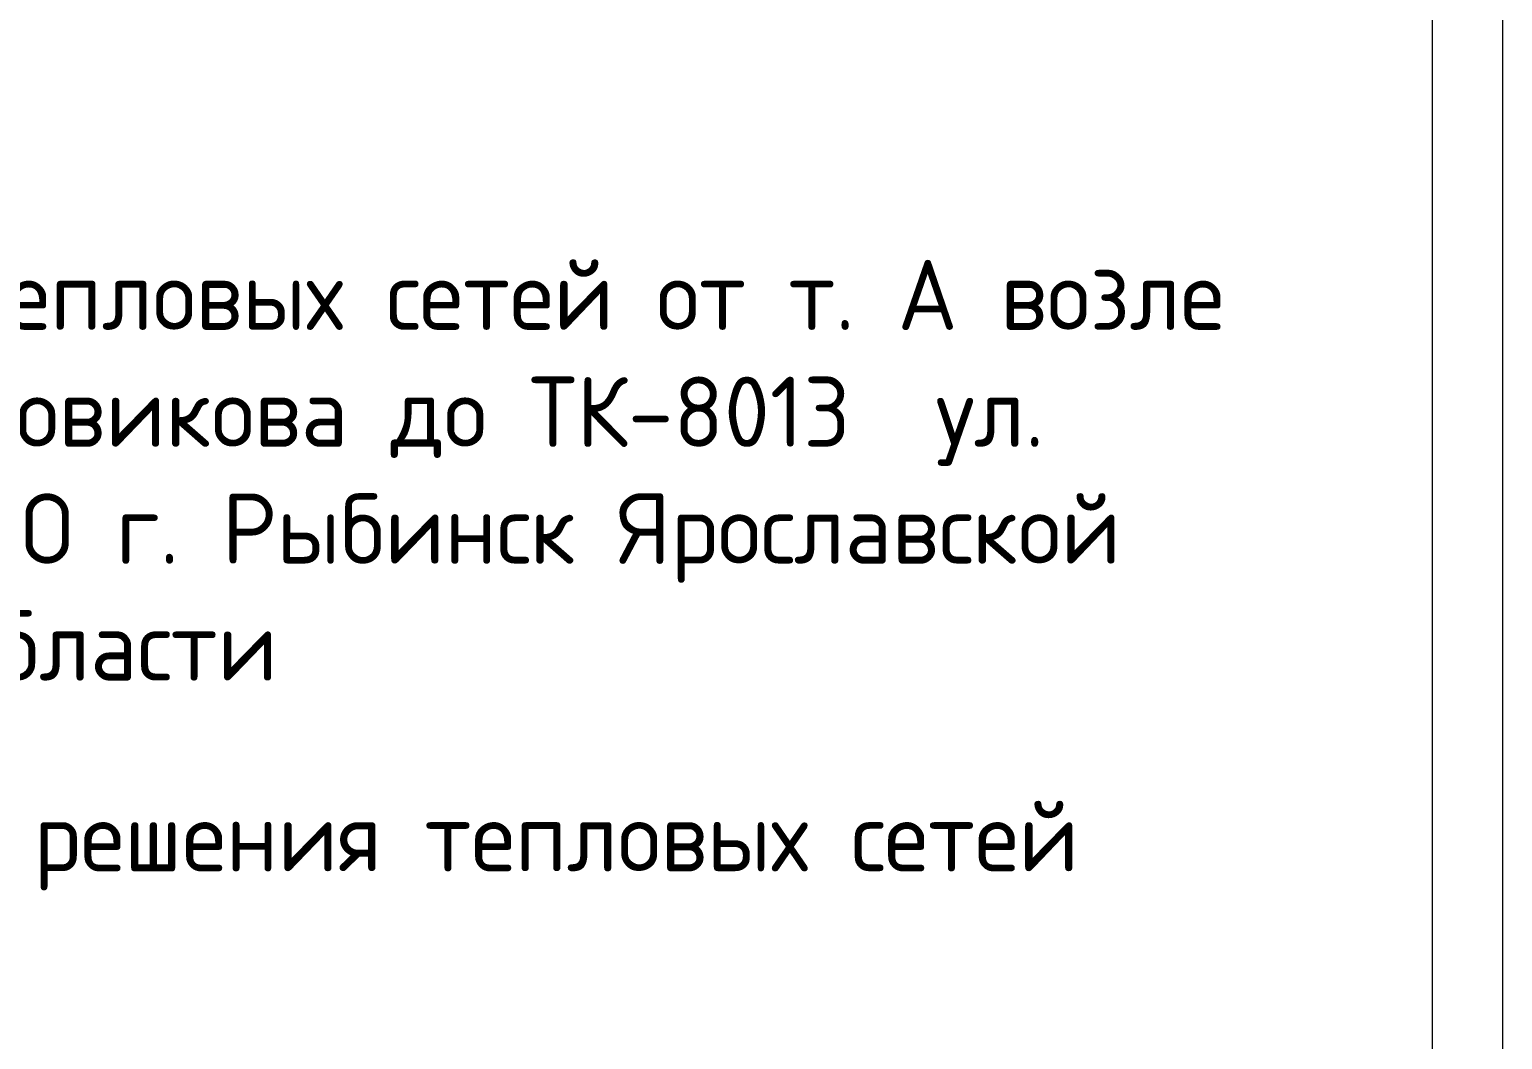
# Model space of a CAD drawing. Header units: metres. Extents: x 1981 to 7362, y 1229 to 3678.
# Drawn here: x 2085.8 to 2190.8, y 2128.7 to 2200.8 of the extents above; entities that cross this region are included whole.
import ezdxf

# ---------------------------------------------------------------- set-up
doc = ezdxf.new("R2010")
doc.units = ezdxf.units.M
doc.layers.add('Форматы', color=7, linetype='Continuous')
doc.styles.add('GOST-2.304_Type-B', font='GOST Common.ttf')
doc.styles.get("Standard").update_dxf_attribs({"font": 'GOST Common.ttf'})

msp = doc.modelspace()

# ---------------------------------------------------------------- linework, layer by layer
at = {"layer": 'Форматы', "color": 7, "lineweight": 20}
msp.add_line((2190.845, 2277.24), (2190.845, 1980.24), dxfattribs=at)
at = {"layer": 'Форматы', "color": 7, "lineweight": 15}
msp.add_line((2185.845, 1985.24), (2185.845, 2272.24), dxfattribs=at)

# ---------------------------------------------------------------- texts
at = {"layer": 'Форматы', "color": 7, "lineweight": 15, "insert": (2091.944, 2169.337), "char_height": 5, "attachment_point": 5}
msp.add_mtext_dynamic_manual_height_columns('{\\C256;Капитальный ремонт тепловых сетей от т. А возле ТК-8015 по ул. Б. Новикова до ТК-8013  ул. Куйбышева, д. 24 в ГО г. Рыбинск Ярославской области}', width=166.8023, gutter_width=12.5, heights=[56.162], dxfattribs=at)
at = {"layer": 'Форматы', "color": 7, "lineweight": 15, "insert": (2009.377, 2145.732), "char_height": 5, "attachment_point": 1, "style": 'GOST-2.304_Type-B'}
msp.add_mtext_dynamic_manual_height_columns('\\pi16.10122;Тепломеханические решения тепловых сетей', width=169.8388, gutter_width=17.5, heights=[0], dxfattribs=at)

doc.saveas('drawing.dxf')
